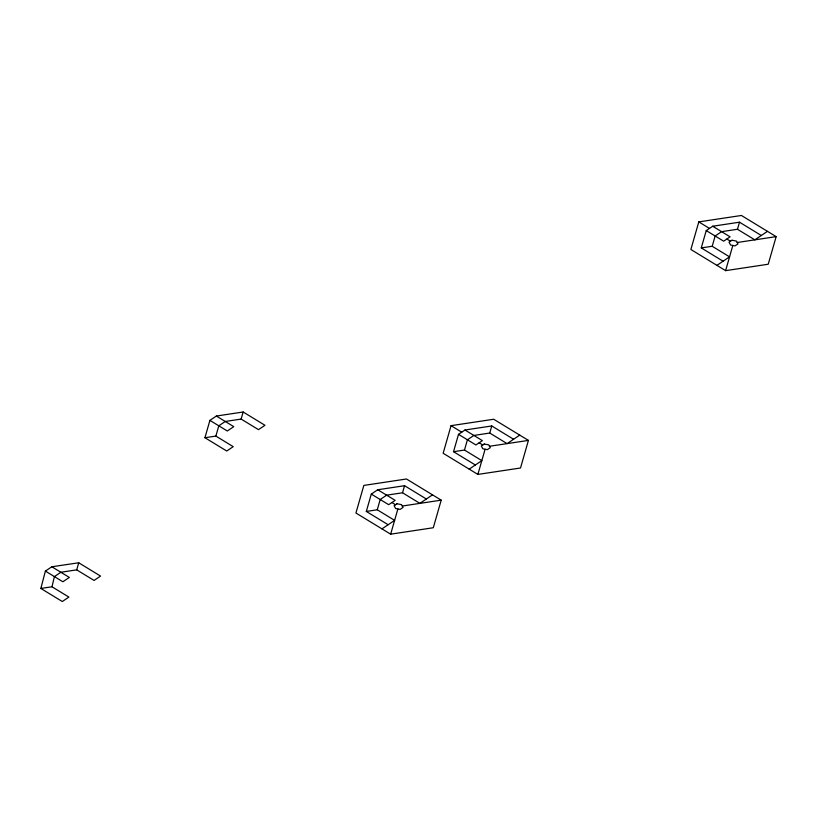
<?xml version="1.0" encoding="UTF-8"?>
<svg xmlns="http://www.w3.org/2000/svg" width="817" height="817" viewBox="0 0 817 817"><rect width="100%" height="100%" fill="white"/><g stroke="black" fill="none" stroke-linecap="round" stroke-linejoin="round"><path stroke-width="1.23" d="M51.982 586.78L54.412 576.608L60.856 572.268L76.706 569.857L94.067 580.438L100.542 576.077L78.738 562.78L51.839 566.763L45.384 571.103L40.85 588.454L62.296 601.526L68.904 597.084L51.982 586.78L40.85 588.454M76.706 569.857L78.738 562.78M204.934 437.728L209.908 420.387L216.352 416.047L243.16 412.003L264.963 425.289L258.489 429.65L241.127 419.08L225.257 421.47L218.813 425.81L215.862 436.084L204.934 437.728L226.738 451.025L233.223 446.664L215.862 436.084M241.127 419.08L243.16 412.003M388.136 524.728L366.322 511.442L371.296 494.091L377.75 489.751L404.558 485.707L426.362 499.003M366.322 511.442L377.26 509.788L380.201 499.514L386.655 495.173L402.526 492.784L419.887 503.364L432.52 494.857M390.659 534.175L433.296 527.741L441.211 500.157L406.478 478.987L363.841 485.421L355.936 513.015L390.659 534.175L397.879 508.971M402.526 492.784L404.558 485.707M451.055 425.667L443.151 453.261L477.874 474.422L520.511 467.998L528.425 440.404L493.693 419.244L451.055 425.667L461.738 432.183M475.351 464.985L453.537 451.699L458.511 434.348L464.965 430.008L491.763 425.963L513.576 439.26M453.537 451.699L464.475 450.044L467.416 439.781L473.87 435.441L489.74 433.041L507.102 443.621L519.735 435.114M477.874 474.422L485.104 449.227M489.74 433.041L491.763 425.963M698.79 221.897L690.876 249.491L725.608 270.652L768.235 264.228L776.15 236.634L741.428 215.474L698.79 221.897L709.462 228.413M723.076 261.215L701.272 247.919L706.245 230.578L712.69 226.238L739.497 222.193L761.301 235.49M701.272 247.919L712.199 246.274L715.151 236.001L721.595 231.66L737.465 229.271L754.826 239.851L767.469 231.344M725.608 270.652L732.829 245.457M737.465 229.271L739.497 222.193M716.918 265.362L729.561 256.855L712.199 246.274M469.193 469.132L481.836 460.625L464.475 450.044M381.968 528.875L394.621 520.368L377.26 509.788M737.21 242.506L776.15 236.634M489.485 446.276L528.425 440.404M402.27 506.029L441.211 500.157M712.69 226.238L730.092 236.838L723.648 241.178L706.245 230.578M726.864 239.013L730.5 241.229M464.965 430.008L482.367 440.618L475.913 444.959L458.511 434.348M479.14 442.783L482.776 444.999M377.75 489.751L395.152 500.351L388.698 504.692L371.296 494.091M391.915 502.526L395.561 504.743M216.352 416.047L233.754 426.648L227.31 430.988L209.908 420.387M51.839 566.763L69.333 577.425L62.878 581.765L45.384 571.103M731.961 240.239L729.04 242.21L730.592 245.029L735.065 245.876L737.986 243.915L736.434 241.097L731.961 240.239M484.236 444.019L481.315 445.98L482.867 448.799L487.34 449.656L490.261 447.685L488.709 444.867L484.236 444.019M397.021 503.762L394.1 505.733L395.642 508.552L400.116 509.399L403.047 507.439L401.494 504.62L397.021 503.762"/></g></svg>
